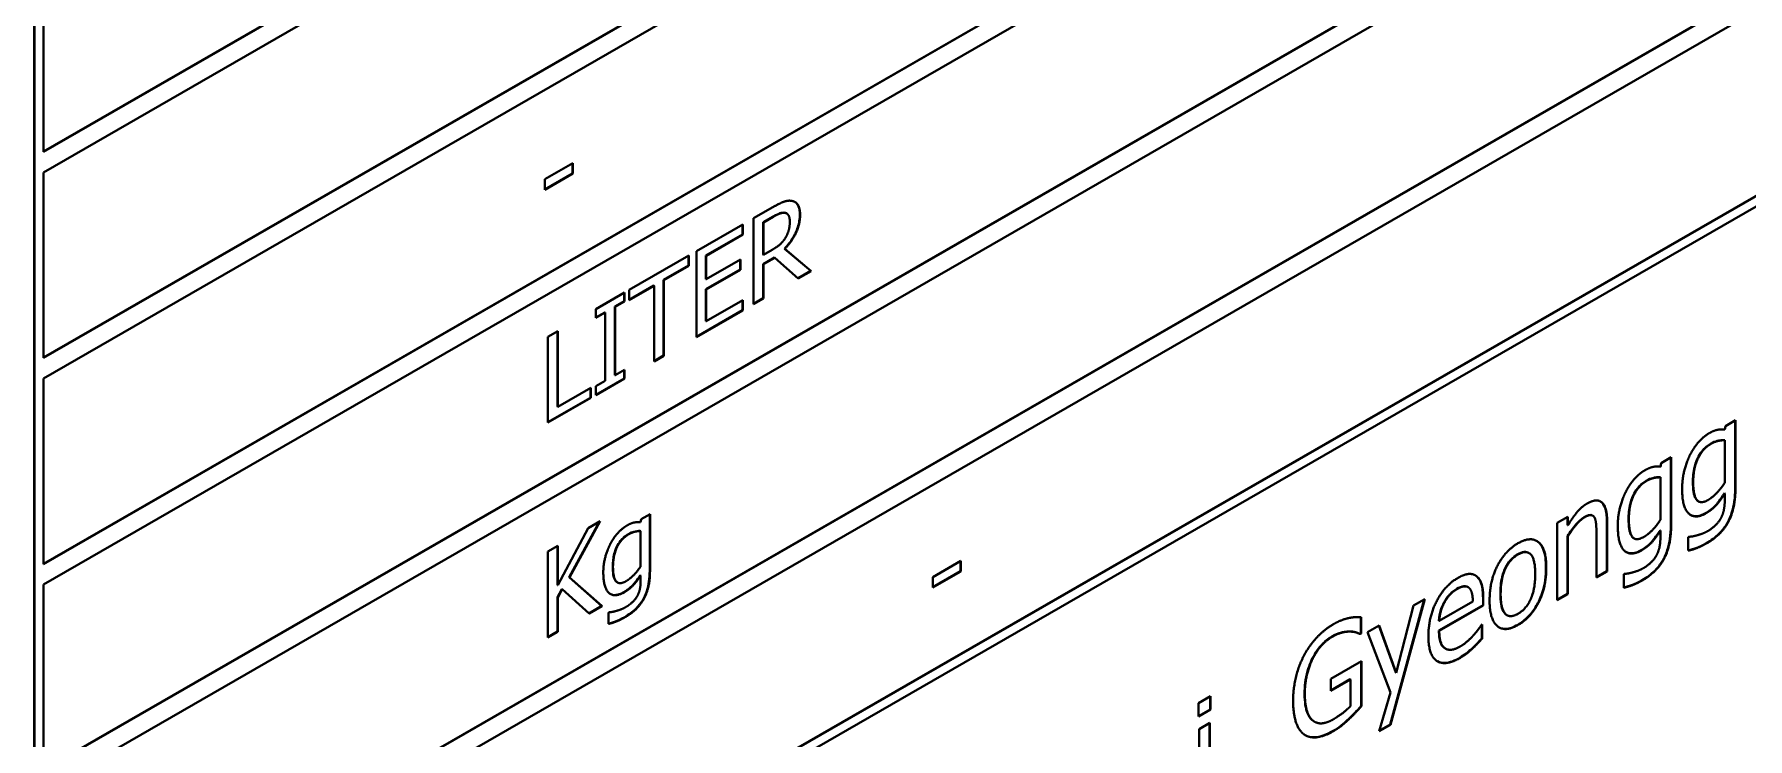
# Model space of a CAD drawing. Header units: millimetres. Extents: x 0 to 5945, y 0 to 4205.
# Drawn here: x 5590.26 to 5610.65, y 3296.58 to 3304.96 of the extents above; entities that cross this region are included whole.
import ezdxf

# ---------------------------------------------------------------- set-up
doc = ezdxf.new("R2010")
doc.units = ezdxf.units.MM
doc.header["$LTSCALE"] = 5
doc.layers.add('가시적인 것(ISO)', color=3, linetype='Continuous', lineweight=40)
doc.layers.add('가시적인 좁은 것(ISO)', color=3, linetype='Continuous', lineweight=35)

msp = doc.modelspace()

# ---------------------------------------------------------------- linework, layer by layer
at = {"layer": '가시적인 것(ISO)'}
for p, q in [((5590.3714, 3303.5687), (5622.6827, 3322.1755)), ((5622.6862, 3322.1734), (5590.3714, 3303.5646)), ((5590.3714, 3303.3193), (5622.6862, 3321.9282)), ((5590.3714, 3301.116), (5622.6827, 3319.7228)), ((5622.6862, 3319.7208), (5590.3714, 3301.1119)), ((5590.3714, 3300.8667), (5622.6862, 3319.4755)), ((5590.3714, 3298.6634), (5622.6827, 3317.2702)), ((5622.6862, 3317.2681), (5590.3714, 3298.6593)), ((5590.3714, 3298.414), (5622.6862, 3317.0229)), ((5590.3714, 3296.2107), (5622.6827, 3314.8175)), ((5622.6862, 3314.8155), (5590.3714, 3296.2067)), ((5590.3714, 3295.9614), (5622.6862, 3314.5702)), ((5590.3714, 3293.7581), (5622.6827, 3312.3649)), ((5622.6862, 3312.3629), (5590.3714, 3293.754)), ((5590.3714, 3293.5088), (5622.6862, 3312.1176)), ((5590.2618, 3291.1197), (5590.2618, 3310.7408)), ((5590.2654, 3291.1177), (5590.2654, 3310.7388)), ((5622.7923, 3309.8487), (5590.2654, 3291.1177)), ((5590.3714, 3291.3054), (5622.6827, 3309.9123)), ((5622.6862, 3309.9102), (5590.3714, 3291.3014)), ((5590.3714, 3303.5646), (5590.3714, 3305.772)), ((5596.3374, 3303.2372), (5596.6719, 3303.4298)), ((5596.6684, 3303.4278), (5596.6684, 3303.3076)), ((5596.6719, 3303.4298), (5596.6719, 3303.3056)), ((5590.3714, 3301.1119), (5590.3714, 3303.3193)), ((5596.6684, 3303.3076), (5596.3374, 3303.117)), ((5596.6719, 3303.3056), (5596.3374, 3303.113)), ((5596.3374, 3303.113), (5596.3374, 3303.2372)), ((5596.6684, 3303.3076), (5596.6719, 3303.3056)), ((5598.8229, 3302.774), (5599.0507, 3302.9052)), ((5599.0536, 3302.7933), (5598.9368, 3302.7261)), ((5599.0571, 3302.7913), (5598.9404, 3302.7241)), ((5599.2128, 3302.8324), (5599.2163, 3302.8304)), ((5598.141, 3302.3813), (5598.694, 3302.6998)), ((5598.6904, 3302.6977), (5598.6904, 3302.5809)), ((5598.694, 3302.6998), (5598.694, 3302.5789)), ((5598.8229, 3301.7521), (5598.8229, 3302.774)), ((5598.9368, 3302.7261), (5598.9404, 3302.7241)), ((5598.9368, 3302.7261), (5598.9368, 3302.3418)), ((5598.9404, 3302.7241), (5598.9404, 3302.3398)), ((5598.141, 3301.3594), (5598.141, 3302.3813)), ((5598.6904, 3302.5809), (5598.2549, 3302.3301)), ((5598.694, 3302.5789), (5598.2585, 3302.3281)), ((5598.6904, 3302.5809), (5598.694, 3302.5789)), ((5598.9404, 3302.3398), (5599.0435, 3302.3992)), ((5599.189, 3302.4117), (5599.1925, 3302.4096)), ((5599.189, 3302.4117), (5599.5034, 3302.148)), ((5599.1925, 3302.4096), (5599.5069, 3302.146)), ((5597.3409, 3301.9206), (5598.0515, 3302.3298)), ((5598.0479, 3302.2109), (5597.7514, 3302.0401)), ((5598.0515, 3302.2089), (5597.7549, 3302.0381)), ((5598.0479, 3302.3277), (5598.0479, 3302.2109)), ((5598.0479, 3302.2109), (5598.0515, 3302.2089)), ((5598.0515, 3302.3298), (5598.0515, 3302.2089)), ((5598.2549, 3302.3301), (5598.2549, 3302.0502)), ((5598.2549, 3302.3301), (5598.2585, 3302.3281)), ((5598.2585, 3302.3281), (5598.2585, 3302.0482)), ((5598.2585, 3302.0482), (5598.6646, 3302.282)), ((5598.6611, 3302.28), (5598.6611, 3302.1632)), ((5598.6646, 3302.282), (5598.6646, 3302.1611)), ((5598.9368, 3302.3418), (5598.9404, 3302.3398)), ((5599.0715, 3302.3059), (5598.9368, 3302.2284)), ((5598.9368, 3302.2284), (5598.9404, 3302.2263)), ((5598.9368, 3302.2284), (5598.9368, 3301.8218)), ((5599.075, 3302.3039), (5598.9404, 3302.2263)), ((5598.9404, 3302.2263), (5598.9404, 3301.8197)), ((5599.0715, 3302.3059), (5599.075, 3302.3039)), ((5599.3544, 3302.0581), (5599.075, 3302.3039)), ((5597.6339, 3301.9725), (5597.3409, 3301.8038)), ((5597.6339, 3301.9725), (5597.6375, 3301.9705)), ((5597.7514, 3302.0401), (5597.7549, 3302.0381)), ((5597.7514, 3302.0401), (5597.7514, 3301.1391)), ((5597.7549, 3302.0381), (5597.7549, 3301.1371)), ((5598.6611, 3302.1632), (5598.2549, 3301.9293)), ((5598.2549, 3302.0502), (5598.2585, 3302.0482)), ((5598.6646, 3302.1611), (5598.2585, 3301.9272)), ((5598.6611, 3302.1632), (5598.6646, 3302.1611)), ((5599.5034, 3302.148), (5599.3516, 3302.0606)), ((5599.5069, 3302.146), (5599.3544, 3302.0581)), ((5599.5034, 3302.148), (5599.5069, 3302.146)), ((5596.9434, 3301.6917), (5597.2858, 3301.8888)), ((5597.2822, 3301.7865), (5597.1698, 3301.7218)), ((5597.2858, 3301.7845), (5597.1733, 3301.7197)), ((5597.2822, 3301.8868), (5597.2822, 3301.7865)), ((5597.2822, 3301.7865), (5597.2858, 3301.7845)), ((5597.2858, 3301.8888), (5597.2858, 3301.7845)), ((5597.6375, 3301.9705), (5597.3409, 3301.7997)), ((5597.3409, 3301.7997), (5597.3409, 3301.9206)), ((5597.6375, 3301.0694), (5597.6375, 3301.9705)), ((5598.2549, 3301.9293), (5598.2549, 3301.55)), ((5598.2549, 3301.9293), (5598.2585, 3301.9272)), ((5598.2585, 3301.9272), (5598.2585, 3301.548)), ((5598.2585, 3301.548), (5598.694, 3301.7987)), ((5598.6904, 3301.7967), (5598.6904, 3301.6799)), ((5598.694, 3301.7987), (5598.694, 3301.6778)), ((5598.9368, 3301.8218), (5598.8229, 3301.7561)), ((5598.9404, 3301.8197), (5598.8229, 3301.7521)), ((5598.9368, 3301.8218), (5598.9404, 3301.8197)), ((5596.9434, 3301.5873), (5596.9434, 3301.6917)), ((5597.0523, 3301.6541), (5596.9434, 3301.5914)), ((5597.0558, 3301.6521), (5596.9434, 3301.5873)), ((5597.0523, 3301.6541), (5597.0558, 3301.6521)), ((5597.0558, 3300.8388), (5597.0558, 3301.6521)), ((5597.1698, 3301.7218), (5597.1698, 3300.9085)), ((5597.1698, 3301.7218), (5597.1733, 3301.7197)), ((5597.1733, 3301.7197), (5597.1733, 3300.9065)), ((5598.6904, 3301.6799), (5598.141, 3301.3635)), ((5598.694, 3301.6778), (5598.141, 3301.3594)), ((5598.6904, 3301.6799), (5598.694, 3301.6778)), ((5596.3732, 3301.3633), (5596.4907, 3301.431)), ((5596.3732, 3300.3414), (5596.3732, 3301.3633)), ((5596.4872, 3301.429), (5596.4872, 3300.532)), ((5596.4907, 3301.431), (5596.4907, 3300.53)), ((5598.2549, 3301.55), (5598.2585, 3301.548)), ((5597.1733, 3300.9065), (5597.2858, 3300.9713)), ((5597.2822, 3300.9692), (5597.2822, 3300.8689)), ((5597.2858, 3300.9713), (5597.2858, 3300.8669)), ((5597.7514, 3301.1391), (5597.6375, 3301.0735)), ((5597.7549, 3301.1371), (5597.6375, 3301.0694)), ((5597.7514, 3301.1391), (5597.7549, 3301.1371)), ((5590.3714, 3298.6593), (5590.3714, 3300.8667)), ((5596.4907, 3300.53), (5596.8854, 3300.7572)), ((5596.8818, 3300.7552), (5596.8818, 3300.6384)), ((5596.8854, 3300.7572), (5596.8854, 3300.6363)), ((5597.2822, 3300.8689), (5596.9434, 3300.6738)), ((5597.2858, 3300.8669), (5596.9434, 3300.6697)), ((5596.9434, 3300.7741), (5597.0558, 3300.8388)), ((5596.9434, 3300.6697), (5596.9434, 3300.7741)), ((5597.1698, 3300.9085), (5597.1733, 3300.9065)), ((5597.2822, 3300.8689), (5597.2858, 3300.8669)), ((5596.8818, 3300.6384), (5596.3732, 3300.3455)), ((5596.8854, 3300.6363), (5596.3732, 3300.3414)), ((5596.8818, 3300.6384), (5596.8854, 3300.6363)), ((5596.4872, 3300.532), (5596.4907, 3300.53)), ((5610.3874, 3300.3015), (5610.5069, 3300.3703)), ((5610.5034, 3300.3683), (5610.5034, 3299.5575)), ((5610.5069, 3300.3703), (5610.5069, 3299.5554)), ((5610.3797, 3300.2583), (5610.3874, 3300.3015)), ((5610.3762, 3300.1341), (5610.3797, 3300.1321)), ((5610.3797, 3299.6263), (5610.3797, 3300.1321)), ((5609.6139, 3299.8173), (5609.6216, 3299.8605)), ((5609.6216, 3299.8605), (5609.7411, 3299.9293)), ((5609.7375, 3299.9273), (5609.7375, 3299.1164)), ((5609.7411, 3299.9293), (5609.7411, 3299.1144)), ((5609.6103, 3299.6931), (5609.6139, 3299.6911)), ((5609.6139, 3299.1852), (5609.6139, 3299.6911)), ((5610.0641, 3299.4065), (5610.0676, 3299.4044)), ((5610.3762, 3299.5011), (5610.3797, 3299.4991)), ((5610.3797, 3299.4186), (5610.3797, 3299.4991)), ((5596.9896, 3299.1634), (5596.6268, 3298.5023)), ((5596.9964, 3299.1674), (5596.6304, 3298.5003)), ((5596.8531, 3299.0849), (5596.9964, 3299.1674)), ((5597.4777, 3299.1572), (5597.4842, 3299.1932)), ((5597.4842, 3299.1932), (5597.5895, 3299.2538)), ((5597.5859, 3299.2518), (5597.5859, 3298.5768)), ((5597.5895, 3299.2538), (5597.5895, 3298.5747)), ((5608.3865, 3299.1492), (5608.5137, 3299.2225)), ((5608.3865, 3298.229), (5608.3865, 3299.1492)), ((5608.5101, 3299.2204), (5608.5101, 3299.1222)), ((5608.5101, 3299.1222), (5608.5137, 3299.1201)), ((5608.5137, 3299.2225), (5608.5137, 3299.1201)), ((5608.8058, 3299.2366), (5608.8094, 3299.2346)), ((5608.9769, 3299.1703), (5608.9769, 3298.573)), ((5608.9804, 3299.1683), (5608.9804, 3298.571)), ((5596.4907, 3298.4066), (5596.8531, 3299.0849)), ((5597.4742, 3299.054), (5597.4777, 3299.052)), ((5597.4777, 3298.6305), (5597.4777, 3299.052)), ((5608.5101, 3298.992), (5608.5137, 3298.9899)), ((5608.5101, 3298.992), (5608.5101, 3298.3043)), ((5608.5137, 3298.9899), (5608.5137, 3298.3022)), ((5608.8532, 3298.4978), (5608.8532, 3299.0225)), ((5609.2982, 3298.9654), (5609.3018, 3298.9634)), ((5609.6103, 3299.0601), (5609.6139, 3299.058)), ((5609.6139, 3298.9775), (5609.6139, 3299.058)), ((5609.9448, 3298.9793), (5609.9517, 3298.9832)), ((5609.9448, 3298.8183), (5609.9448, 3298.9793)), ((5596.3732, 3298.8085), (5596.4907, 3298.8762)), ((5596.3732, 3297.7866), (5596.3732, 3298.8085)), ((5596.4872, 3298.8741), (5596.4872, 3298.4086)), ((5596.4907, 3298.8762), (5596.4907, 3298.4066)), ((5608.0464, 3298.7922), (5608.0499, 3298.7901)), ((5597.4742, 3298.5265), (5597.4777, 3298.5245)), ((5597.4777, 3298.4574), (5597.4777, 3298.5245)), ((5600.9545, 3298.5035), (5601.289, 3298.6962)), ((5601.2855, 3298.574), (5600.9545, 3298.3834)), ((5601.289, 3298.5719), (5600.9545, 3298.3793)), ((5601.2855, 3298.6941), (5601.2855, 3298.574)), ((5601.2855, 3298.574), (5601.289, 3298.5719)), ((5601.289, 3298.6962), (5601.289, 3298.5719)), ((5608.9769, 3298.573), (5608.8532, 3298.5018)), ((5608.9804, 3298.571), (5608.8532, 3298.4978)), ((5608.9769, 3298.573), (5608.9804, 3298.571)), ((5609.1789, 3298.5383), (5609.1858, 3298.5422)), ((5609.1789, 3298.3773), (5609.1789, 3298.5383)), ((5590.3714, 3296.2067), (5590.3714, 3298.414)), ((5596.4872, 3298.4086), (5596.4907, 3298.4066)), ((5596.5387, 3298.3613), (5596.4872, 3298.2645)), ((5596.5423, 3298.3593), (5596.4907, 3298.2625)), ((5596.5387, 3298.3613), (5596.5423, 3298.3593)), ((5596.8653, 3298.0699), (5596.5423, 3298.3593)), ((5596.6268, 3298.5023), (5597.0143, 3298.1598)), ((5596.6268, 3298.5023), (5596.6304, 3298.5003)), ((5596.6304, 3298.5003), (5597.0179, 3298.1578)), ((5597.1991, 3298.4412), (5597.2026, 3298.4392)), ((5600.9545, 3298.3793), (5600.9545, 3298.5035)), ((5607.322, 3298.3862), (5607.3255, 3298.3841)), ((5608.5101, 3298.3043), (5608.3865, 3298.2331)), ((5608.5137, 3298.3022), (5608.3865, 3298.229)), ((5608.5101, 3298.3043), (5608.5137, 3298.3022)), ((5596.4872, 3298.2645), (5596.4872, 3297.8563)), ((5596.4872, 3298.2645), (5596.4907, 3298.2625)), ((5596.4907, 3298.2625), (5596.4907, 3297.8542)), ((5597.0143, 3298.1598), (5596.8625, 3298.0724)), ((5597.0179, 3298.1578), (5596.8653, 3298.0699)), ((5597.0143, 3298.1598), (5597.0179, 3298.1578)), ((5606.8044, 3298.2382), (5606.3991, 3296.7497)), ((5606.8092, 3298.2409), (5606.4027, 3296.7477)), ((5606.4706, 3297.3652), (5606.676, 3298.1642)), ((5606.676, 3298.1642), (5606.8092, 3298.2409)), ((5607.5028, 3298.1684), (5606.9784, 3297.8665)), ((5606.982, 3297.9827), (5607.3825, 3298.2133)), ((5607.5063, 3298.1664), (5606.982, 3297.8644)), ((5607.5028, 3298.2529), (5607.5028, 3298.1684)), ((5607.5028, 3298.1684), (5607.5063, 3298.1664)), ((5607.5063, 3298.2508), (5607.5063, 3298.1664)), ((5597.0974, 3298.081), (5597.1031, 3298.0843)), ((5597.0974, 3297.9469), (5597.0974, 3298.081)), ((5606.0493, 3298.0281), (5606.0493, 3297.8332)), ((5606.0528, 3298.028), (5606.0528, 3297.8312)), ((5606.1276, 3297.8484), (5606.2651, 3297.9276)), ((5606.2628, 3297.9263), (5606.467, 3297.3672)), ((5606.2651, 3297.9276), (5606.4706, 3297.3652)), ((5606.9784, 3297.9847), (5606.982, 3297.9827)), ((5607.484, 3297.9349), (5607.4917, 3297.9393)), ((5607.4882, 3297.9373), (5607.4882, 3297.7724)), ((5607.4917, 3297.9393), (5607.4917, 3297.7704)), ((5607.7854, 3298.0522), (5607.789, 3298.0502)), ((5596.4872, 3297.8563), (5596.3732, 3297.7906)), ((5596.4907, 3297.8542), (5596.3732, 3297.7866)), ((5596.4872, 3297.8563), (5596.4907, 3297.8542)), ((5606.0493, 3297.8332), (5606.0381, 3297.8268)), ((5606.0381, 3297.8268), (5606.0417, 3297.8248)), ((5606.0528, 3297.8312), (5606.0417, 3297.8248)), ((5606.0493, 3297.8332), (5606.0528, 3297.8312)), ((5606.4018, 3297.1318), (5606.1276, 3297.8484)), ((5606.9784, 3297.8665), (5606.982, 3297.8644)), ((5607.4882, 3297.7724), (5607.4917, 3297.7704)), ((5605.6918, 3297.2944), (5606.0571, 3297.5047)), ((5606.0536, 3297.5027), (5606.0536, 3296.9711)), ((5606.0571, 3297.5047), (5606.0571, 3296.9691)), ((5607.0528, 3297.6543), (5607.0564, 3297.6523)), ((5605.6918, 3297.1513), (5605.6918, 3297.2944)), ((5605.9212, 3297.2875), (5605.6918, 3297.1554)), ((5605.9248, 3297.2854), (5605.6918, 3297.1513)), ((5605.9212, 3297.2875), (5605.9248, 3297.2854)), ((5605.9248, 3296.9684), (5605.9248, 3297.2854)), ((5606.467, 3297.3672), (5606.4706, 3297.3652)), ((5604.1163, 3297.0042), (5604.2607, 3297.0874)), ((5604.2572, 3297.0854), (5604.2572, 3296.9284)), ((5604.2607, 3297.0874), (5604.2607, 3296.9264)), ((5606.2669, 3296.6695), (5606.4018, 3297.1318)), ((5604.1163, 3296.8432), (5604.1163, 3297.0042)), ((5604.2572, 3296.9284), (5604.1163, 3296.8473)), ((5604.2607, 3296.9264), (5604.1163, 3296.8432)), ((5604.2572, 3296.9284), (5604.2607, 3296.9264)), ((5606.0536, 3296.9711), (5606.0571, 3296.9691)), ((5604.124, 3296.6947), (5604.2513, 3296.7679)), ((5604.124, 3295.7744), (5604.124, 3296.6947)), ((5604.2477, 3296.7659), (5604.2477, 3295.8497)), ((5604.2513, 3296.7679), (5604.2513, 3295.8477)), ((5605.495, 3296.7842), (5605.4985, 3296.7821)), ((5606.4027, 3296.7477), (5606.2669, 3296.6695)), ((5606.3991, 3296.7497), (5606.2683, 3296.6744)), ((5606.3991, 3296.7497), (5606.4027, 3296.7477))]:
    msp.add_line(p, q, dxfattribs=at)
for points, degree in [([(5599.0507, 3302.9052), (5599.1266, 3302.9489), (5599.229, 3302.9888), (5599.2756, 3302.9809)], 2), ([(5599.1975, 3302.8374), (5599.1724, 3302.842), (5599.1058, 3302.8193), (5599.0571, 3302.7913)], 2), ([(5599.3759, 3302.815), (5599.3759, 3302.7032), (5599.277, 3302.4947), (5599.1925, 3302.4096)], 2), ([(5599.2128, 3302.8324), (5599.2071, 3302.8357), (5599.2008, 3302.838), (5599.194, 3302.8394)], 3), ([(5599.2534, 3302.7337), (5599.2534, 3302.7784), (5599.2262, 3302.8315), (5599.1975, 3302.8374)], 2), ([(5599.2756, 3302.9809), (5599.3221, 3302.9729), (5599.3759, 3302.8953), (5599.3759, 3302.815)], 2), ([(5599.2032, 3302.5442), (5599.229, 3302.5872), (5599.2534, 3302.6807), (5599.2534, 3302.7337)], 2), ([(5599.0435, 3302.3992), (5599.0944, 3302.4285), (5599.1753, 3302.4958), (5599.2032, 3302.5442)], 2), ([(5609.9697, 3299.9636), (5610.0127, 3300.0469), (5610.1296, 3300.1789), (5610.1915, 3300.2145)], 2), ([(5610.1915, 3300.2145), (5610.2508, 3300.2486), (5610.3367, 3300.2644), (5610.3797, 3300.2583)], 2), ([(5609.8726, 3299.5538), (5609.8726, 3299.6681), (5609.925, 3299.8752), (5609.9697, 3299.9636)], 2), ([(5610.2121, 3300.0872), (5610.115, 3300.0313), (5610.0041, 3299.7945), (5610.0041, 3299.6326)], 2), ([(5610.3797, 3300.1321), (5610.3324, 3300.1327), (5610.2516, 3300.11), (5610.2121, 3300.0872)], 2), ([(5609.2039, 3299.5225), (5609.2468, 3299.6059), (5609.3637, 3299.7378), (5609.4256, 3299.7735)], 2), ([(5609.4256, 3299.7735), (5609.4849, 3299.8076), (5609.5709, 3299.8233), (5609.6139, 3299.8173)], 2), ([(5609.4463, 3299.6462), (5609.3491, 3299.5903), (5609.2383, 3299.3535), (5609.2383, 3299.1915)], 2), ([(5609.6139, 3299.6911), (5609.5666, 3299.6917), (5609.4858, 3299.669), (5609.4463, 3299.6462)], 2), ([(5610.1545, 3299.263), (5610.0256, 3299.1888), (5609.8726, 3299.3342), (5609.8726, 3299.5538)], 2), ([(5610.0041, 3299.6326), (5610.0041, 3299.4795), (5610.0883, 3299.368), (5610.1837, 3299.423)], 2), ([(5610.5069, 3299.5554), (5610.5069, 3299.3209), (5610.3393, 3299.0057), (5610.1665, 3298.9062)], 2), ([(5610.1837, 3299.423), (5610.2327, 3299.4512), (5610.3376, 3299.5593), (5610.3797, 3299.6263)], 2), ([(5608.5137, 3299.1201), (5608.5704, 3299.2154), (5608.6813, 3299.3448), (5608.7432, 3299.3805)], 2), ([(5608.7432, 3299.3805), (5608.8549, 3299.4448), (5608.9804, 3299.3382), (5608.9804, 3299.1683)], 2), ([(5609.1067, 3299.1128), (5609.1067, 3299.2271), (5609.1592, 3299.4342), (5609.2039, 3299.5225)], 2), ([(5610.3797, 3299.4991), (5610.3281, 3299.4147), (5610.2293, 3299.3061), (5610.1545, 3299.263)], 2), ([(5610.3402, 3299.2169), (5610.3625, 3299.2636), (5610.3797, 3299.3619), (5610.3797, 3299.4186)], 2), ([(5597.313, 3299.1161), (5597.3646, 3299.1458), (5597.4398, 3299.161), (5597.4777, 3299.1572)], 2), ([(5608.7096, 3299.2141), (5608.6624, 3299.1869), (5608.5618, 3299.0673), (5608.5137, 3298.9899)], 2), ([(5608.8291, 3299.2143), (5608.8136, 3299.2402), (5608.7578, 3299.2418), (5608.7096, 3299.2141)], 2), ([(5608.8532, 3299.0225), (5608.8532, 3299.0861), (5608.8429, 3299.1894), (5608.8291, 3299.2143)], 2), ([(5609.2383, 3299.1915), (5609.2383, 3299.0385), (5609.3225, 3298.927), (5609.4179, 3298.982)], 2), ([(5609.4179, 3298.982), (5609.4669, 3299.0102), (5609.5717, 3299.1183), (5609.6139, 3299.1852)], 2), ([(5610.1769, 3299.0513), (5610.2353, 3299.085), (5610.317, 3299.1698), (5610.3402, 3299.2169)], 2), ([(5597.1189, 3298.9017), (5597.1561, 3298.972), (5597.2585, 3299.0848), (5597.313, 3299.1161)], 2), ([(5597.3309, 3299.0105), (5597.2464, 3298.9618), (5597.149, 3298.7616), (5597.149, 3298.6267)], 2), ([(5597.4777, 3299.052), (5597.4362, 3299.0513), (5597.366, 3299.0307), (5597.3309, 3299.0105)], 2), ([(5607.9189, 3298.9058), (5608.0719, 3298.9939), (5608.2558, 3298.8454), (5608.2558, 3298.6139)], 2), ([(5609.3887, 3298.822), (5609.2597, 3298.7478), (5609.1067, 3298.8932), (5609.1067, 3299.1128)], 2), ([(5609.6139, 3299.058), (5609.5623, 3298.9737), (5609.4634, 3298.8651), (5609.3887, 3298.822)], 2), ([(5609.7411, 3299.1144), (5609.7411, 3298.8799), (5609.5735, 3298.5647), (5609.4007, 3298.4652)], 2), ([(5609.5743, 3298.7759), (5609.5967, 3298.8225), (5609.6139, 3298.9209), (5609.6139, 3298.9775)], 2), ([(5609.9517, 3298.9832), (5609.9646, 3298.9837), (5610.0144, 3298.9906), (5610.0462, 3298.9999)], 2), ([(5610.0462, 3298.9999), (5610.0815, 3299.0093), (5610.1416, 3299.031), (5610.1769, 3299.0513)], 2), ([(5597.0336, 3298.5578), (5597.0336, 3298.653), (5597.0802, 3298.8272), (5597.1189, 3298.9017)], 2), ([(5607.5811, 3298.2253), (5607.5811, 3298.4559), (5607.7667, 3298.8182), (5607.9189, 3298.9058)], 2), ([(5607.9189, 3298.7726), (5607.82, 3298.7157), (5607.7126, 3298.4799), (5607.7126, 3298.301)], 2), ([(5608.1243, 3298.5381), (5608.1243, 3298.717), (5608.0177, 3298.8295), (5607.9189, 3298.7726)], 2), ([(5609.411, 3298.6103), (5609.4695, 3298.644), (5609.5511, 3298.7287), (5609.5743, 3298.7759)], 2), ([(5610.1665, 3298.9062), (5610.1107, 3298.8741), (5609.9946, 3298.8291), (5609.9448, 3298.8183)], 2), ([(5597.2808, 3298.3224), (5597.1676, 3298.2573), (5597.0336, 3298.3747), (5597.0336, 3298.5578)], 2), ([(5597.149, 3298.6267), (5597.149, 3298.4991), (5597.2227, 3298.4083), (5597.3058, 3298.4561)], 2), ([(5597.4777, 3298.5245), (5597.4326, 3298.4529), (5597.3459, 3298.36), (5597.2808, 3298.3224)], 2), ([(5597.5895, 3298.5747), (5597.5895, 3298.3793), (5597.4426, 3298.1126), (5597.2915, 3298.0255)], 2), ([(5597.3058, 3298.4561), (5597.3495, 3298.4813), (5597.4412, 3298.5738), (5597.4777, 3298.6305)], 2), ([(5607.2029, 3298.4935), (5607.2734, 3298.5341), (5607.3817, 3298.5467), (5607.4221, 3298.5173)], 2), ([(5607.4087, 3298.5259), (5607.412, 3298.5239), (5607.4153, 3298.5217), (5607.4185, 3298.5194)], 3), ([(5607.4221, 3298.5173), (5607.4633, 3298.4884), (5607.5063, 3298.3611), (5607.5063, 3298.2508)], 2), ([(5608.2558, 3298.6139), (5608.2558, 3298.3813), (5608.0719, 3298.022), (5607.9189, 3297.9339)], 2), ([(5607.9189, 3298.067), (5608.0169, 3298.1235), (5608.1243, 3298.3612), (5608.1243, 3298.5381)], 2), ([(5609.1858, 3298.5422), (5609.1987, 3298.5427), (5609.2486, 3298.5495), (5609.2804, 3298.5589)], 2), ([(5609.2804, 3298.5589), (5609.3156, 3298.5683), (5609.3758, 3298.59), (5609.411, 3298.6103)], 2), ([(5597.4433, 3298.2885), (5597.4627, 3298.3278), (5597.4777, 3298.4102), (5597.4777, 3298.4574)], 2), ([(5606.8531, 3297.8011), (5606.8531, 3298.0257), (5607.0464, 3298.4034), (5607.2029, 3298.4935)], 2), ([(5607.1951, 3298.3618), (5607.1444, 3298.3326), (5607.0731, 3298.2548), (5607.0447, 3298.2027)], 2), ([(5607.3395, 3298.3734), (5607.3172, 3298.3953), (5607.2467, 3298.3915), (5607.1951, 3298.3618)], 2), ([(5607.3825, 3298.2133), (5607.3808, 3298.275), (5607.3593, 3298.354), (5607.3395, 3298.3734)], 2), ([(5607.7126, 3298.301), (5607.7126, 3298.1271), (5607.82, 3298.0101), (5607.9189, 3298.067)], 2), ([(5609.4007, 3298.4652), (5609.3448, 3298.4331), (5609.2288, 3298.3881), (5609.1789, 3298.3773)], 2), ([(5597.1031, 3298.0843), (5597.1146, 3298.0851), (5597.1583, 3298.0921), (5597.1862, 3298.1007)], 2), ([(5597.1862, 3298.1007), (5597.217, 3298.1093), (5597.2693, 3298.1287), (5597.3001, 3298.1464)], 2), ([(5597.3001, 3298.1464), (5597.3517, 3298.1761), (5597.4233, 3298.2488), (5597.4433, 3298.2885)], 2), ([(5607.0447, 3298.2027), (5607.0155, 3298.1491), (5606.9863, 3298.0438), (5606.982, 3297.9827)], 2), ([(5607.9189, 3297.9339), (5607.7616, 3297.8433), (5607.5811, 3298.0007), (5607.5811, 3298.2253)], 2), ([(5597.2915, 3298.0255), (5597.2428, 3297.9975), (5597.1411, 3297.9571), (5597.0974, 3297.9469)], 2), ([(5605.3747, 3297.5748), (5605.4365, 3297.691), (5605.6162, 3297.8819), (5605.7236, 3297.9437)], 2), ([(5605.7236, 3297.9437), (5605.7743, 3297.973), (5605.8672, 3298.0085), (5605.9102, 3298.0174)], 2), ([(5605.9102, 3298.0174), (5605.9437, 3298.0247), (5606.027, 3298.029), (5606.0528, 3298.028)], 2), ([(5607.3868, 3297.8084), (5607.4212, 3297.848), (5607.4685, 3297.91), (5607.484, 3297.9349)], 2), ([(5605.7073, 3297.7932), (5605.562, 3297.7096), (5605.3824, 3297.3398), (5605.3824, 3297.1182)], 2), ([(5605.9144, 3297.8549), (5605.8732, 3297.856), (5605.7683, 3297.8284), (5605.7073, 3297.7932)], 2), ([(5606.0417, 3297.8248), (5606.0167, 3297.8373), (5605.9626, 3297.8548), (5605.9144, 3297.8549)], 2), ([(5607.233, 3297.5439), (5607.0525, 3297.4399), (5606.8531, 3297.5725), (5606.8531, 3297.8011)], 2), ([(5606.982, 3297.8644), (5606.982, 3297.7044), (5607.1144, 3297.6107), (5607.2321, 3297.6785)], 2), ([(5607.2321, 3297.6785), (5607.2734, 3297.7023), (5607.3542, 3297.7717), (5607.3868, 3297.8084)], 2), ([(5607.4917, 3297.7704), (5607.4693, 3297.7466), (5607.4032, 3297.6766), (5607.3765, 3297.6524)], 2), ([(5605.2432, 3297.033), (5605.2432, 3297.1811), (5605.3111, 3297.4547), (5605.3747, 3297.5748)], 2), ([(5607.3765, 3297.6524), (5607.3395, 3297.6182), (5607.2794, 3297.5706), (5607.233, 3297.5439)], 2), ([(5605.3824, 3297.1182), (5605.3824, 3296.995), (5605.4297, 3296.8373), (5605.4744, 3296.7995)], 2), ([(5605.3747, 3296.6308), (5605.3111, 3296.6756), (5605.2432, 3296.877), (5605.2432, 3297.033)], 2), ([(5605.7168, 3296.8089), (5605.7735, 3296.8415), (5605.8861, 3296.9263), (5605.9248, 3296.9684)], 2), ([(5606.0571, 3296.9691), (5606.0313, 3296.9403), (5605.9454, 3296.8481), (5605.9084, 3296.8139)], 2), ([(5605.7219, 3296.6707), (5605.6153, 3296.6093), (5605.4383, 3296.5869), (5605.3747, 3296.6308)], 2), ([(5605.4708, 3296.8015), (5605.4784, 3296.7949), (5605.4864, 3296.7891), (5605.495, 3296.7842)], 3), ([(5605.4744, 3296.7995), (5605.5182, 3296.7611), (5605.6403, 3296.7648), (5605.7168, 3296.8089)], 2), ([(5605.9084, 3296.8139), (5605.8586, 3296.7673), (5605.7786, 3296.7034), (5605.7219, 3296.6707)], 2)]:
    msp.add_open_spline(points, degree=degree, dxfattribs=at)
for points, knots in [([(5599.194, 3302.8394), (5599.1762, 3302.8427), (5599.1564, 3302.8398), (5599.1206, 3302.8276), (5599.0958, 3302.8177), (5599.0536, 3302.7933)], [-0.085678666, -0.085678666, -0.085678666, -0.085678666, -0.035846928, -0.035846928, 0, 0, 0, 0]), ([(5599.3723, 3302.817), (5599.3723, 3302.7925), (5599.3705, 3302.767), (5599.3626, 3302.7161), (5599.3568, 3302.6912), (5599.3331, 3302.6175), (5599.3114, 3302.5754), (5599.2614, 3302.4928), (5599.2268, 3302.4497), (5599.189, 3302.4117)], [-0.083837667, -0.083837667, -0.083837667, -0.083837667, -0.070412718, -0.070412718, -0.057994479, -0.057994479, -0.03422864, -0.03422864, 0, 0, 0, 0]), ([(5599.3115, 3302.9686), (5599.3152, 3302.9664), (5599.3187, 3302.9639), (5599.3367, 3302.9498), (5599.3485, 3302.935), (5599.3682, 3302.888), (5599.3723, 3302.8534), (5599.3723, 3302.817)], [-0.050422976, -0.050422976, -0.050422976, -0.050422976, -0.045889955, -0.045889955, -0.026665702, -0.026665702, 0, 0, 0, 0]), ([(5610.2086, 3300.0893), (5610.1933, 3300.0805), (5610.178, 3300.0701), (5610.149, 3300.0462), (5610.1355, 3300.0332), (5610.1014, 3299.9945), (5610.0831, 3299.9674), (5610.0521, 3299.9091), (5610.0353, 3299.8709), (5610.0058, 3299.7562), (5610.0006, 3299.6921), (5610.0006, 3299.6346)], [-0.15303008, -0.15303008, -0.15303008, -0.15303008, -0.13082508, -0.13082508, -0.11003161, -0.11003161, -0.07579692, -0.07579692, -0.0421769, -0.0421769, 0, 0, 0, 0]), ([(5610.3762, 3300.1341), (5610.3486, 3300.1345), (5610.3186, 3300.1318), (5610.2714, 3300.1186), (5610.2435, 3300.1094), (5610.2086, 3300.0893)], [-0.081933387, -0.081933387, -0.081933387, -0.081933387, -0.029682285, -0.029682285, 0, 0, 0, 0]), ([(5609.4427, 3299.6483), (5609.4274, 3299.6395), (5609.4122, 3299.6291), (5609.3832, 3299.6052), (5609.3697, 3299.5922), (5609.3355, 3299.5535), (5609.3173, 3299.5264), (5609.2863, 3299.4681), (5609.2694, 3299.4298), (5609.2399, 3299.3151), (5609.2347, 3299.251), (5609.2347, 3299.1936)], [-0.15303008, -0.15303008, -0.15303008, -0.15303008, -0.13082508, -0.13082508, -0.11003161, -0.11003161, -0.07579692, -0.07579692, -0.0421769, -0.0421769, 0, 0, 0, 0]), ([(5609.6103, 3299.6931), (5609.5827, 3299.6935), (5609.5527, 3299.6908), (5609.5056, 3299.6776), (5609.4777, 3299.6684), (5609.4427, 3299.6483)], [-0.081933387, -0.081933387, -0.081933387, -0.081933387, -0.029682285, -0.029682285, 0, 0, 0, 0]), ([(5610.0006, 3299.6346), (5610.0006, 3299.5944), (5610.0027, 3299.5537), (5610.0138, 3299.4888), (5610.0216, 3299.4611), (5610.0443, 3299.4208), (5610.0551, 3299.4116), (5610.0641, 3299.4065)], [-0.074187624, -0.074187624, -0.074187624, -0.074187624, -0.058793344, -0.058793344, -0.046476992, -0.046476992, -0.036027653, -0.036027653, -0.036027653, -0.036027653]), ([(5610.5034, 3299.5575), (5610.5034, 3299.5075), (5610.5005, 3299.4545), (5610.4865, 3299.3565), (5610.4766, 3299.31), (5610.4445, 3299.2129), (5610.4246, 3299.1722), (5610.379, 3299.0961), (5610.3492, 3299.0585), (5610.2681, 3298.9761), (5610.2147, 3298.938), (5610.163, 3298.9083)], [-0.14401112, -0.14401112, -0.14401112, -0.14401112, -0.11832169, -0.11832169, -0.09701991, -0.09701991, -0.07360033, -0.07360033, -0.04385366, -0.04385366, 0, 0, 0, 0]), ([(5608.9004, 3299.4034), (5608.9023, 3299.4023), (5608.9042, 3299.401), (5608.9278, 3299.3845), (5608.9433, 3299.3613), (5608.9713, 3299.2872), (5608.9769, 3299.2287), (5608.9769, 3299.1703)], [-0.072555765, -0.072555765, -0.072555765, -0.072555765, -0.070210043, -0.070210043, -0.042891237, -0.042891237, 0, 0, 0, 0]), ([(5610.3762, 3299.5011), (5610.3275, 3299.4214), (5610.2903, 3299.3781), (5610.232, 3299.3171), (5610.1902, 3299.2876), (5610.151, 3299.2651)], [-0.05329034, -0.05329034, -0.05329034, -0.05329034, -0.033257004, -0.033257004, 0, 0, 0, 0]), ([(5608.7061, 3299.2161), (5608.6898, 3299.2067), (5608.6738, 3299.1948), (5608.6351, 3299.1603), (5608.617, 3299.1392), (5608.573, 3299.0868), (5608.5402, 3299.0403), (5608.5101, 3298.992)], [-0.047834132, -0.047834132, -0.047834132, -0.047834132, -0.042283443, -0.042283443, -0.034173357, -0.034173357, 0, 0, 0, 0]), ([(5608.8058, 3299.2366), (5608.8049, 3299.2372), (5608.804, 3299.2377), (5608.7923, 3299.2434), (5608.7815, 3299.2438), (5608.7523, 3299.2398), (5608.7293, 3299.2295), (5608.7061, 3299.2161)], [-0.030656828, -0.030656828, -0.030656828, -0.030656828, -0.029750196, -0.029750196, -0.019640818, -0.019640818, 0, 0, 0, 0]), ([(5609.2347, 3299.1936), (5609.2347, 3299.1534), (5609.2369, 3299.1127), (5609.248, 3299.0478), (5609.2558, 3299.0201), (5609.2785, 3298.9797), (5609.2893, 3298.9706), (5609.2982, 3298.9654)], [-0.074187624, -0.074187624, -0.074187624, -0.074187624, -0.058793344, -0.058793344, -0.046476992, -0.046476992, -0.036027653, -0.036027653, -0.036027653, -0.036027653]), ([(5610.151, 3299.2651), (5610.1308, 3299.2535), (5610.1107, 3299.244), (5610.0724, 3299.2314), (5610.0545, 3299.228), (5610.0134, 3299.2271), (5609.9922, 3299.2325), (5609.9734, 3299.2429)], [-0.124077602, -0.124077602, -0.124077602, -0.124077602, -0.112925397, -0.112925397, -0.102405611, -0.102405611, -0.08774395, -0.08774395, -0.08774395, -0.08774395]), ([(5597.3274, 3299.0125), (5597.3139, 3299.0048), (5597.3004, 3298.9956), (5597.2748, 3298.9748), (5597.2629, 3298.9634), (5597.2326, 3298.9296), (5597.2164, 3298.9059), (5597.1821, 3298.8424), (5597.1706, 3298.8074), (5597.1499, 3298.7284), (5597.1454, 3298.676), (5597.1454, 3298.6287)], [-0.079199714, -0.079199714, -0.079199714, -0.079199714, -0.071412078, -0.071412078, -0.064140532, -0.064140532, -0.052152316, -0.052152316, -0.034682384, -0.034682384, 0, 0, 0, 0]), ([(5597.4742, 3299.054), (5597.45, 3299.0536), (5597.4237, 3299.0507), (5597.3818, 3299.0384), (5597.3577, 3299.03), (5597.3274, 3299.0125)], [-0.06850382, -0.06850382, -0.06850382, -0.06850382, -0.025712878, -0.025712878, 0, 0, 0, 0]), ([(5608.1415, 3298.9348), (5608.1435, 3298.9336), (5608.1454, 3298.9324), (5608.1831, 3298.9077), (5608.2051, 3298.8723), (5608.244, 3298.775), (5608.2523, 3298.6963), (5608.2523, 3298.6159)], [-0.095480257, -0.095480257, -0.095480257, -0.095480257, -0.093630381, -0.093630381, -0.059028855, -0.059028855, 0, 0, 0, 0]), ([(5609.6103, 3299.0601), (5609.5616, 3298.9804), (5609.5245, 3298.9371), (5609.4662, 3298.876), (5609.4243, 3298.8466), (5609.3851, 3298.8241)], [-0.05329034, -0.05329034, -0.05329034, -0.05329034, -0.033257004, -0.033257004, 0, 0, 0, 0]), ([(5609.7375, 3299.1164), (5609.7375, 3299.0665), (5609.7347, 3299.0135), (5609.7207, 3298.9155), (5609.7107, 3298.869), (5609.6787, 3298.7718), (5609.6588, 3298.7312), (5609.6132, 3298.6551), (5609.5834, 3298.6175), (5609.5022, 3298.5351), (5609.4488, 3298.497), (5609.3972, 3298.4673)], [-0.14401112, -0.14401112, -0.14401112, -0.14401112, -0.11832169, -0.11832169, -0.09701991, -0.09701991, -0.07360033, -0.07360033, -0.04385366, -0.04385366, 0, 0, 0, 0]), ([(5607.9153, 3298.7747), (5607.8993, 3298.7654), (5607.8833, 3298.7545), (5607.8532, 3298.7295), (5607.8392, 3298.7159), (5607.8056, 3298.6767), (5607.7881, 3298.6503), (5607.7546, 3298.5853), (5607.7409, 3298.5473), (5607.7147, 3298.4403), (5607.709, 3298.3702), (5607.709, 3298.3031)], [-0.13544963, -0.13544963, -0.13544963, -0.13544963, -0.11875979, -0.11875979, -0.10326441, -0.10326441, -0.07940843, -0.07940843, -0.04923424, -0.04923424, 0, 0, 0, 0]), ([(5608.0464, 3298.7922), (5608.0463, 3298.7922), (5608.0462, 3298.7923), (5608.0304, 3298.8013), (5608.0124, 3298.8048), (5607.9676, 3298.8002), (5607.9416, 3298.7898), (5607.9153, 3298.7747)], [-0.041144358, -0.041144358, -0.041144358, -0.041144358, -0.041012876, -0.041012876, -0.022285047, -0.022285047, 0, 0, 0, 0]), ([(5609.3851, 3298.8241), (5609.365, 3298.8124), (5609.3449, 3298.803), (5609.3066, 3298.7904), (5609.2886, 3298.787), (5609.2476, 3298.786), (5609.2264, 3298.7914), (5609.2076, 3298.8018)], [-0.124077602, -0.124077602, -0.124077602, -0.124077602, -0.112925397, -0.112925397, -0.102405611, -0.102405611, -0.08774395, -0.08774395, -0.08774395, -0.08774395]), ([(5610.163, 3298.9083), (5610.1114, 3298.8786), (5610.07, 3298.8617), (5610.014, 3298.84), (5609.9789, 3298.8287), (5609.9448, 3298.8211)], [-0.049248353, -0.049248353, -0.049248353, -0.049248353, -0.031253722, -0.031253722, -0.001045901, -0.001045901, -0.001045901, -0.001045901]), ([(5597.1454, 3298.6287), (5597.1454, 3298.5959), (5597.1473, 3298.5628), (5597.1565, 3298.5097), (5597.163, 3298.4871), (5597.1826, 3298.4527), (5597.1922, 3298.4451), (5597.1991, 3298.4412)], [-0.058556353, -0.058556353, -0.058556353, -0.058556353, -0.048118682, -0.048118682, -0.039682313, -0.039682313, -0.031943733, -0.031943733, -0.031943733, -0.031943733]), ([(5597.4742, 3298.5265), (5597.4313, 3298.4585), (5597.3997, 3298.4232), (5597.3521, 3298.373), (5597.315, 3298.3462), (5597.2772, 3298.3245)], [-0.048420363, -0.048420363, -0.048420363, -0.048420363, -0.032065126, -0.032065126, 0, 0, 0, 0]), ([(5597.5859, 3298.5768), (5597.5859, 3298.5362), (5597.5836, 3298.4932), (5597.5719, 3298.4132), (5597.5637, 3298.3751), (5597.5362, 3298.2921), (5597.5186, 3298.2572), (5597.48, 3298.1932), (5597.4538, 3298.1605), (5597.3819, 3298.088), (5597.3341, 3298.0541), (5597.288, 3298.0276)], [-0.11871198, -0.11871198, -0.11871198, -0.11871198, -0.09975892, -0.09975892, -0.08389659, -0.08389659, -0.06504726, -0.06504726, -0.03911237, -0.03911237, 0, 0, 0, 0]), ([(5607.4185, 3298.5194), (5607.4325, 3298.5096), (5607.4446, 3298.4969), (5607.4682, 3298.4621), (5607.4765, 3298.4409), (5607.4978, 3298.3779), (5607.5028, 3298.3141), (5607.5028, 3298.2529)], [-0.067856238, -0.067856238, -0.067856238, -0.067856238, -0.057911818, -0.057911818, -0.044976338, -0.044976338, 0, 0, 0, 0]), ([(5608.2523, 3298.6159), (5608.2523, 3298.5682), (5608.2494, 3298.5181), (5608.2357, 3298.4222), (5608.2259, 3298.3761), (5608.1889, 3298.2568), (5608.1611, 3298.2026), (5608.1115, 3298.1176), (5608.0803, 3298.0753), (5608.0036, 3297.9948), (5607.9598, 3297.9615), (5607.9153, 3297.9359)], [-0.13321984, -0.13321984, -0.13321984, -0.13321984, -0.11378855, -0.11378855, -0.09682631, -0.09682631, -0.07026923, -0.07026923, -0.03775459, -0.03775459, 0, 0, 0, 0]), ([(5597.2772, 3298.3245), (5597.2592, 3298.3141), (5597.2412, 3298.3056), (5597.2069, 3298.294), (5597.1909, 3298.2908), (5597.1539, 3298.2895), (5597.1346, 3298.2941), (5597.1176, 3298.3035)], [-0.131012803, -0.131012803, -0.131012803, -0.131012803, -0.115678672, -0.115678672, -0.101291657, -0.101291657, -0.080925481, -0.080925481, -0.080925481, -0.080925481]), ([(5607.1916, 3298.3639), (5607.1755, 3298.3546), (5607.1591, 3298.3437), (5607.1237, 3298.3155), (5607.1106, 3298.3017), (5607.0792, 3298.2669), (5607.0588, 3298.2371), (5607.0412, 3298.2047)], [-0.03522729, -0.03522729, -0.03522729, -0.03522729, -0.029351814, -0.029351814, -0.022122174, -0.022122174, 0, 0, 0, 0]), ([(5607.322, 3298.3862), (5607.3178, 3298.3886), (5607.3133, 3298.3906), (5607.2957, 3298.3961), (5607.2831, 3298.3961), (5607.2481, 3298.3925), (5607.2192, 3298.3798), (5607.1916, 3298.3639)], [-0.035209356, -0.035209356, -0.035209356, -0.035209356, -0.032011871, -0.032011871, -0.023411559, -0.023411559, 0, 0, 0, 0]), ([(5607.709, 3298.3031), (5607.709, 3298.2613), (5607.7114, 3298.2195), (5607.7229, 3298.1512), (5607.7311, 3298.1219), (5607.7579, 3298.0714), (5607.7738, 3298.059), (5607.7854, 3298.0522)], [-0.081821019, -0.081821019, -0.081821019, -0.081821019, -0.066877041, -0.066877041, -0.054610265, -0.054610265, -0.040842831, -0.040842831, -0.040842831, -0.040842831]), ([(5609.3972, 3298.4673), (5609.3456, 3298.4376), (5609.3042, 3298.4207), (5609.2481, 3298.399), (5609.213, 3298.3877), (5609.1789, 3298.3801)], [-0.049248353, -0.049248353, -0.049248353, -0.049248353, -0.031253722, -0.031253722, -0.001045901, -0.001045901, -0.001045901, -0.001045901]), ([(5607.0412, 3298.2047), (5607.0222, 3298.1699), (5607.0074, 3298.1345), (5606.9907, 3298.0744), (5606.9821, 3298.0372), (5606.9784, 3297.9847)], [-0.092784007, -0.092784007, -0.092784007, -0.092784007, -0.037125244, -0.037125244, 0, 0, 0, 0]), ([(5597.288, 3298.0276), (5597.2431, 3298.0017), (5597.2069, 3297.9867), (5597.1578, 3297.9672), (5597.1272, 3297.957), (5597.0974, 3297.9497)], [-0.04320278, -0.04320278, -0.04320278, -0.04320278, -0.027314914, -0.027314914, -0.001041369, -0.001041369, -0.001041369, -0.001041369]), ([(5607.9153, 3297.9359), (5607.891, 3297.9219), (5607.8666, 3297.9102), (5607.8204, 3297.894), (5607.7987, 3297.8892), (5607.7463, 3297.8858), (5607.7184, 3297.8919), (5607.6939, 3297.9056)], [-0.23140113, -0.23140113, -0.23140113, -0.23140113, -0.19684338, -0.19684338, -0.16464808, -0.16464808, -0.11568853, -0.11568853, -0.11568853, -0.11568853]), ([(5605.7038, 3297.7953), (5605.6825, 3297.783), (5605.6614, 3297.7687), (5605.6207, 3297.736), (5605.6015, 3297.7181), (5605.5483, 3297.6606), (5605.5181, 3297.6178), (5605.4669, 3297.5266), (5605.4367, 3297.4638), (5605.3881, 3297.2911), (5605.3789, 3297.2022), (5605.3789, 3297.1202)], [-0.23195822, -0.23195822, -0.23195822, -0.23195822, -0.20032376, -0.20032376, -0.17026208, -0.17026208, -0.11376839, -0.11376839, -0.06015061, -0.06015061, 0, 0, 0, 0]), ([(5605.9109, 3297.8569), (5605.8703, 3297.858), (5605.832, 3297.8481), (5605.7803, 3297.8345), (5605.742, 3297.8173), (5605.7038, 3297.7953)], [-0.045506647, -0.045506647, -0.045506647, -0.045506647, -0.03248246, -0.03248246, 0, 0, 0, 0]), ([(5606.0381, 3297.8268), (5606.0215, 3297.8352), (5606.0041, 3297.8422), (5605.9654, 3297.8547), (5605.938, 3297.8569), (5605.9109, 3297.8569)], [-0.04799963, -0.04799963, -0.04799963, -0.04799963, -0.025696887, -0.025696887, 0, 0, 0, 0]), ([(5606.9784, 3297.8665), (5606.9784, 3297.835), (5606.9804, 3297.8043), (5606.9893, 3297.7514), (5606.9958, 3297.7284), (5607.0168, 3297.6845), (5607.0324, 3297.6661), (5607.0528, 3297.6543)], [-0.122366787, -0.122366787, -0.122366787, -0.122366787, -0.099406988, -0.099406988, -0.079309021, -0.079309021, -0.054805191, -0.054805191, -0.054805191, -0.054805191]), ([(5607.4882, 3297.7724), (5607.4652, 3297.748), (5607.4396, 3297.721), (5607.4136, 3297.6934), (5607.3929, 3297.6726), (5607.373, 3297.6544)], [-0.024000636, -0.024000636, -0.024000636, -0.024000636, -0.017626994, -0.017626994, 0, 0, 0, 0]), ([(5607.2294, 3297.5459), (5607.1978, 3297.5277), (5607.166, 3297.5122), (5607.1068, 3297.4911), (5607.0793, 3297.4846), (5607.0179, 3297.4806), (5606.9866, 3297.4869), (5606.9593, 3297.5021)], [-0.25738, -0.25738, -0.25738, -0.25738, -0.21017408, -0.21017408, -0.16738097, -0.16738097, -0.10999432, -0.10999432, -0.10999432, -0.10999432]), ([(5607.373, 3297.6544), (5607.3509, 3297.634), (5607.3286, 3297.6143), (5607.282, 3297.5775), (5607.2536, 3297.5598), (5607.2294, 3297.5459)], [-0.03994906, -0.03994906, -0.03994906, -0.03994906, -0.020532882, -0.020532882, 0, 0, 0, 0]), ([(5605.3789, 3297.1202), (5605.3789, 3297.0067), (5605.3939, 3296.94), (5605.4237, 3296.8579), (5605.4435, 3296.8247), (5605.4708, 3296.8015)], [-0.077127355, -0.077127355, -0.077127355, -0.077127355, -0.036768392, -0.036768392, 0, 0, 0, 0]), ([(5606.0536, 3296.9711), (5606.0268, 3296.9412), (5605.993, 3296.9051), (5605.959, 3296.8685), (5605.9318, 3296.8409), (5605.9049, 3296.8159)], [-0.03145933, -0.03145933, -0.03145933, -0.03145933, -0.023880899, -0.023880899, 0, 0, 0, 0]), ([(5605.7184, 3296.6728), (5605.6794, 3296.6503), (5605.6406, 3296.632), (5605.5668, 3296.6069), (5605.5314, 3296.5994), (5605.4564, 3296.5964), (5605.4191, 3296.6049), (5605.3864, 3296.6232)], [-0.10944415, -0.10944415, -0.10944415, -0.10944415, -0.07640862, -0.07640862, -0.04556153, -0.04556153, -0.00627036, -0.00627036, -0.00627036, -0.00627036]), ([(5605.9049, 3296.8159), (5605.8754, 3296.7883), (5605.8454, 3296.7617), (5605.7842, 3296.7127), (5605.7497, 3296.6908), (5605.7184, 3296.6728)], [-0.052719342, -0.052719342, -0.052719342, -0.052719342, -0.026565582, -0.026565582, 0, 0, 0, 0])]:
    msp.add_open_spline(points, degree=3, knots=knots, dxfattribs=at)
at = {"layer": '가시적인 좁은 것(ISO)'}
for p, q in [((5599.0536, 3302.7933), (5599.0571, 3302.7913)), ((5599.194, 3302.8394), (5599.1975, 3302.8374)), ((5599.3723, 3302.817), (5599.3759, 3302.815)), ((5610.2086, 3300.0893), (5610.2121, 3300.0872)), ((5609.4427, 3299.6483), (5609.4463, 3299.6462)), ((5610.0006, 3299.6346), (5610.0041, 3299.6326)), ((5610.5034, 3299.5575), (5610.5069, 3299.5554)), ((5608.7061, 3299.2161), (5608.7096, 3299.2141)), ((5608.9769, 3299.1703), (5608.9804, 3299.1683)), ((5609.2347, 3299.1936), (5609.2383, 3299.1915)), ((5610.151, 3299.2651), (5610.1545, 3299.263)), ((5597.3274, 3299.0125), (5597.3309, 3299.0105)), ((5609.7375, 3299.1164), (5609.7411, 3299.1144)), ((5607.9153, 3298.7747), (5607.9189, 3298.7726)), ((5609.3851, 3298.8241), (5609.3887, 3298.822)), ((5610.163, 3298.9083), (5610.1665, 3298.9062)), ((5597.1454, 3298.6287), (5597.149, 3298.6267)), ((5597.5859, 3298.5768), (5597.5895, 3298.5747)), ((5607.4185, 3298.5194), (5607.4221, 3298.5173)), ((5608.2523, 3298.6159), (5608.2558, 3298.6139)), ((5597.2772, 3298.3245), (5597.2808, 3298.3224)), ((5607.1916, 3298.3639), (5607.1951, 3298.3618)), ((5607.709, 3298.3031), (5607.7126, 3298.301)), ((5609.3972, 3298.4673), (5609.4007, 3298.4652)), ((5607.0412, 3298.2047), (5607.0447, 3298.2027)), ((5607.5028, 3298.2529), (5607.5063, 3298.2508)), ((5597.288, 3298.0276), (5597.2915, 3298.0255)), ((5607.9153, 3297.9359), (5607.9189, 3297.9339)), ((5605.7038, 3297.7953), (5605.7073, 3297.7932)), ((5605.9109, 3297.8569), (5605.9144, 3297.8549)), ((5607.2294, 3297.5459), (5607.233, 3297.5439)), ((5607.373, 3297.6544), (5607.3765, 3297.6524)), ((5605.3789, 3297.1202), (5605.3824, 3297.1182)), ((5605.4708, 3296.8015), (5605.4744, 3296.7995)), ((5605.7184, 3296.6728), (5605.7219, 3296.6707)), ((5605.9049, 3296.8159), (5605.9084, 3296.8139))]:
    msp.add_line(p, q, dxfattribs=at)

doc.saveas('drawing.dxf')
